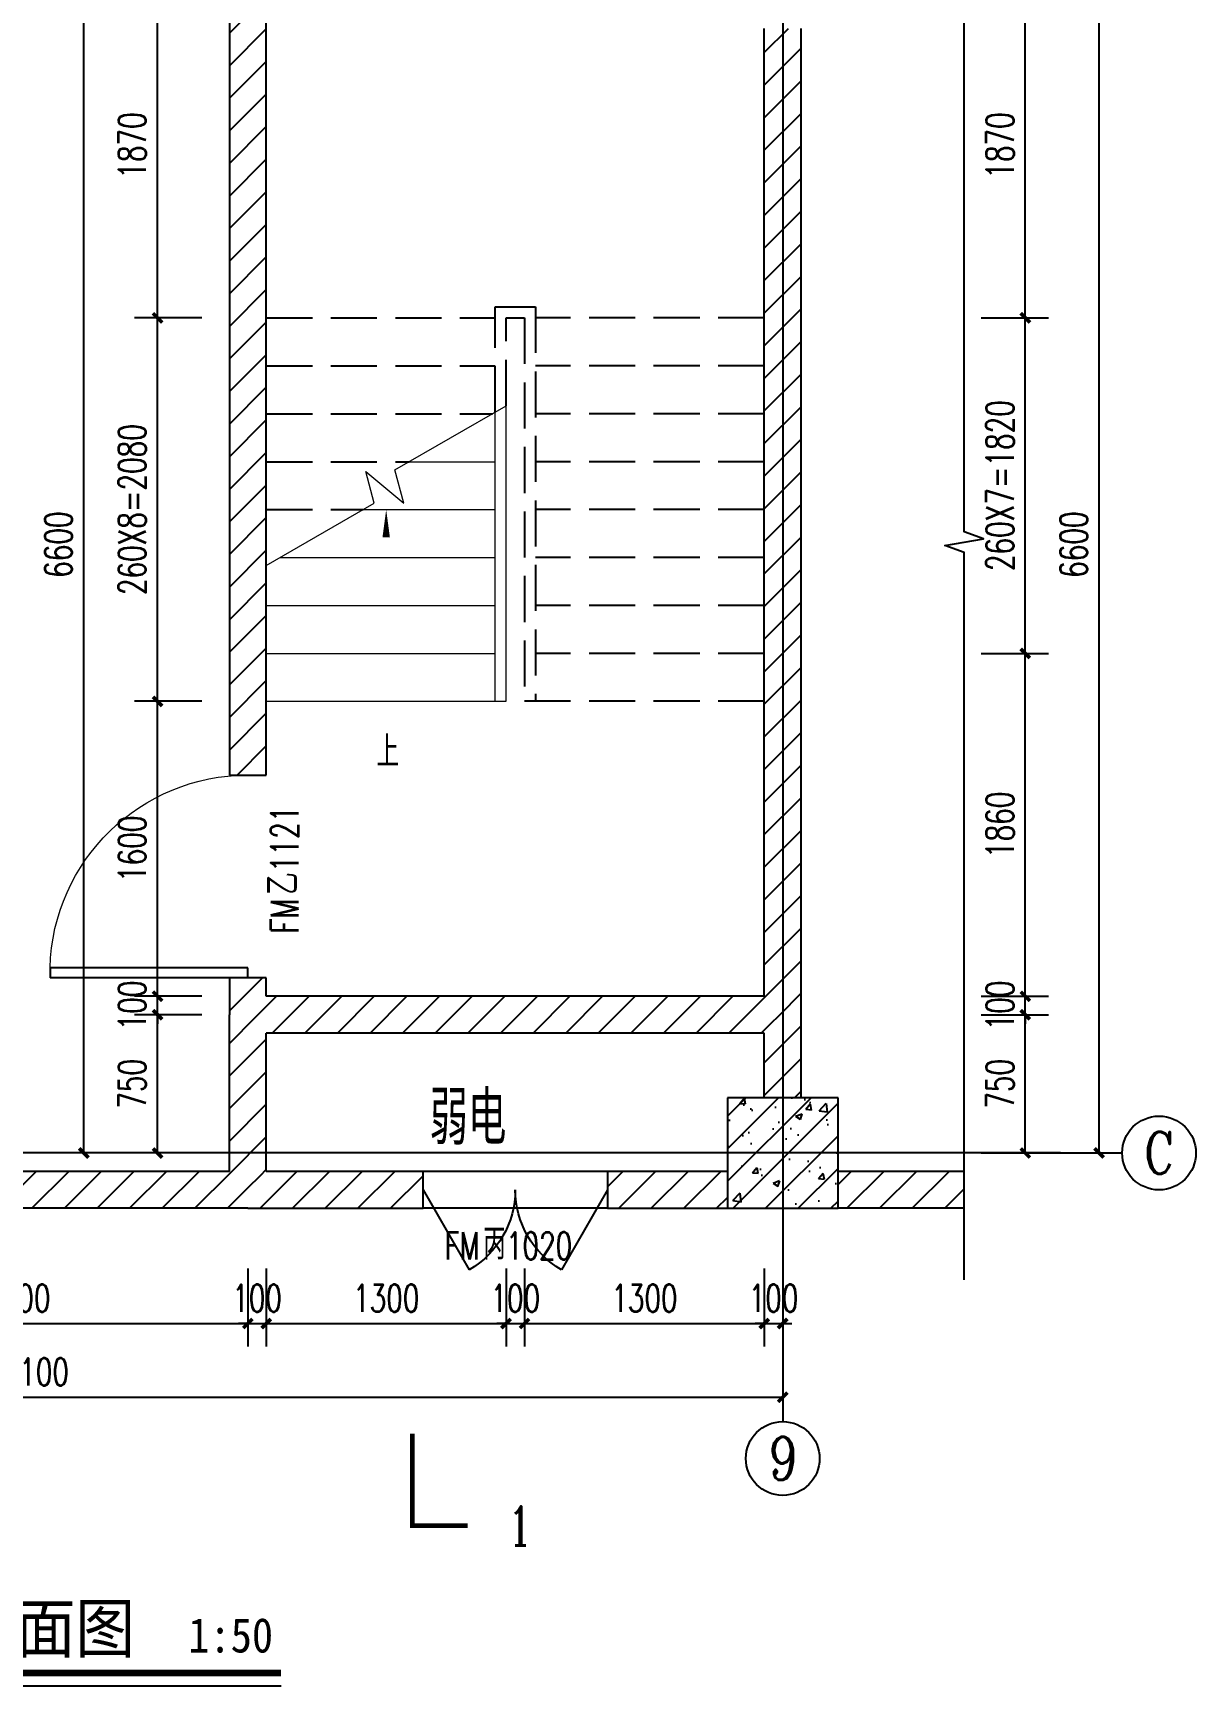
# Model space of a CAD drawing. Extents: x 1738711 to 2346805, y 1189731 to 2516152.
# Drawn here: x 1994333 to 2000637, y 1383536 to 1392502 of the extents above; entities that cross this region are included whole.
import ezdxf
from ezdxf.enums import TextEntityAlignment as Align

# ---------------------------------------------------------------- set-up
doc = ezdxf.new("R2010")
doc.units = 0
doc.header["$LTSCALE"] = 1000
doc.header["$MEASUREMENT"] = 0
doc.linetypes.add('DASH', pattern=[0.35, 0.25, -0.1])
doc.linetypes.add('复件 140224通州运河二期售楼部条件图_t3$0$X-ME SHAFT SH$0$X-B2$0$WATER_LINE', pattern=[0])
for name, color, linetype in [('AR-TEXT', 7, 'Continuous'), ('AXIS', 3, 'Continuous'), ('AXIS_TEXT', 7, 'Continuous'), ('COLUMN', 9, 'Continuous'), ('DIM_SYMB', 3, 'Continuous'), ('DOTE', 1, 'Continuous'), ('PUB_DIM', 3, 'Continuous'), ('PUB_HATCH', 8, 'Continuous'), ('PUB_TEXT', 7, 'Continuous'), ('WALL', 40, 'Continuous'), ('WINDOW', 144, 'Continuous'), ('WINDOW_TEXT', 7, 'Continuous'), ('看线', 8, 'Continuous')]:
    doc.layers.add(name, color=color, linetype=linetype)
doc.layers.add('STAIR', color=2, linetype='Continuous', lineweight=5)
doc.styles.add('_TCH_AXIS', font='COMPLEX', dxfattribs={"bigfont": 'GBCBIG'})
doc.styles.add('_TCH_DIM', font='SIMPLEX', dxfattribs={"bigfont": 'GBCBIG'})
doc.styles.add('_TCH_DIM_T3', font='SIMPLEX', dxfattribs={"width": 0.705882, "bigfont": 'GBCBIG'})
doc.styles.add('_TCH_LABEL', font='COMPLEX', dxfattribs={"bigfont": 'GBCBIG'})
doc.styles.add('_TCH_WINDOW', font='SIMPLEX', dxfattribs={"height": 3.5, "bigfont": 'GBCBIG'})
doc.styles.add('COMPLEX', font='COMPLEX')
doc.styles.get("Standard").update_dxf_attribs({"font": 'gbenor.shx', "bigfont": 'gbcbig.shx'})
doc.styles.add('黑体', font='simhei_0.ttf', dxfattribs={"width": 0.9})
doc.dimstyles.new('_TCH_ARCH&&50', dxfattribs={"dimtxt": 148.75, "dimasz": 50, "dimexe": 125, "dimexo": 150, "dimgap": 63.125, "dimtad": 1, "dimdec": 0, "dimzin": 0, "dimdsep": 46, "dimtxsty": '_TCH_DIM_T3', "dimblk": 'ARCHTICK', "dimcen": 0.09, "dimclrt": 7, "dimazin": 2, "dimtfac": 1, "dimtdec": 0, "dimtix": 1, "dimtmove": 2, "dimatfit": 3, "dimfxl": 50, "dimtolj": 1, "dimtzin": 0, "dimarcsym": 0})
pattern_1 = [(45, (0, 89.76), (-88.388383, 88.388383), [])]

# ---------------------------------------------------------------- blocks, each defined once
blk = doc.blocks.new('_ArchTick')
at = {"color": 0, "linetype": 'ByBlock', "const_width": 0.4}
blk.add_lwpolyline([(-0.5, -0.5), (0.5, 0.5)], dxfattribs=at)
blk = doc.blocks.new('*D1735')
at = {"layer": 'Defpoints', "color": 0, "transparency": 16777216}
for p in [(1994607.8, 1393026.7), (1994997.2, 1393026.7), (1994997.2, 1386426.7)]:
    blk.add_point(p, dxfattribs=at)
at = {"layer": 'PUB_DIM', "color": 0, "lineweight": -2, "transparency": 16777216}
for p, q in [((1994847.2, 1393026.7), (1994482.8, 1393026.7)), ((1994607.8, 1386426.7), (1994607.8, 1393026.7)), ((1994847.2, 1386426.7), (1994482.8, 1386426.7))]:
    blk.add_line(p, q, dxfattribs=at)
at = {"layer": 'PUB_DIM', "color": 0, "lineweight": -2, "transparency": 16777216, "xscale": 50, "yscale": 50, "zscale": 50}
for p, rotation in [((1994607.8, 1393026.7), 90), ((1994607.8, 1386426.7), 270)]:
    blk.add_blockref('_ArchTick', p, dxfattribs=dict(at, rotation=rotation))
at = {"layer": 'PUB_DIM', "color": 7, "transparency": 16777216, "insert": (1994470.3, 1389726.7), "char_height": 148.75, "attachment_point": 5, "rotation": 90, "style": '_TCH_DIM_T3'}
blk.add_mtext('\\A1;6600', dxfattribs=at)
blk = doc.blocks.new('*D1736')
at = {"layer": 'Defpoints', "color": 0, "transparency": 16777216}
for p in [(1995007.8, 1387176.7), (1995397.2, 1387176.7), (1995397.2, 1386426.7)]:
    blk.add_point(p, dxfattribs=at)
at = {"layer": 'PUB_DIM', "color": 0, "lineweight": -2, "transparency": 16777216}
for p, q in [((1995247.2, 1387176.7), (1994882.8, 1387176.7)), ((1995007.8, 1386426.7), (1995007.8, 1387176.7)), ((1995247.2, 1386426.7), (1994882.8, 1386426.7))]:
    blk.add_line(p, q, dxfattribs=at)
at = {"layer": 'PUB_DIM', "color": 0, "lineweight": -2, "transparency": 16777216, "xscale": 50, "yscale": 50, "zscale": 50}
for p, rotation in [((1995007.8, 1387176.7), 90), ((1995007.8, 1386426.7), 270)]:
    blk.add_blockref('_ArchTick', p, dxfattribs=dict(at, rotation=rotation))
at = {"layer": 'PUB_DIM', "color": 7, "transparency": 16777216, "insert": (1994870.3, 1386801.7), "char_height": 148.75, "attachment_point": 5, "rotation": 90, "style": '_TCH_DIM_T3'}
blk.add_mtext('\\A1;750', dxfattribs=at)
blk = doc.blocks.new('*D1737')
at = {"layer": 'Defpoints', "color": 0, "transparency": 16777216}
for p in [(1995007.8, 1387276.7), (1995397.2, 1387276.7), (1995397.2, 1387176.7)]:
    blk.add_point(p, dxfattribs=at)
at = {"layer": 'PUB_DIM', "color": 0, "lineweight": -2, "transparency": 16777216}
for p, q in [((1995007.8, 1387276.7), (1995007.8, 1387326.7)), ((1995247.2, 1387276.7), (1994882.8, 1387276.7)), ((1995007.8, 1387176.7), (1995007.8, 1387276.7)), ((1995247.2, 1387176.7), (1994882.8, 1387176.7)), ((1995007.8, 1387176.7), (1995007.8, 1387126.7))]:
    blk.add_line(p, q, dxfattribs=at)
at = {"layer": 'PUB_DIM', "color": 0, "lineweight": -2, "transparency": 16777216, "xscale": 50, "yscale": 50, "zscale": 50}
for p, rotation in [((1995007.8, 1387276.7), 270), ((1995007.8, 1387176.7), 90)]:
    blk.add_blockref('_ArchTick', p, dxfattribs=dict(at, rotation=rotation))
at = {"layer": 'PUB_DIM', "color": 7, "transparency": 16777216, "insert": (1994870.3, 1387226.7), "char_height": 148.75, "attachment_point": 5, "rotation": 90, "style": '_TCH_DIM_T3'}
blk.add_mtext('\\A1;100', dxfattribs=at)
blk = doc.blocks.new('*D1738')
at = {"layer": 'Defpoints', "color": 0, "transparency": 16777216}
for p in [(1995007.8, 1388876.7), (1995397.2, 1388876.7), (1995397.2, 1387276.7)]:
    blk.add_point(p, dxfattribs=at)
at = {"layer": 'PUB_DIM', "color": 0, "lineweight": -2, "transparency": 16777216}
for p, q in [((1995247.2, 1388876.7), (1994882.8, 1388876.7)), ((1995007.8, 1387276.7), (1995007.8, 1388876.7)), ((1995247.2, 1387276.7), (1994882.8, 1387276.7))]:
    blk.add_line(p, q, dxfattribs=at)
at = {"layer": 'PUB_DIM', "color": 0, "lineweight": -2, "transparency": 16777216, "xscale": 50, "yscale": 50, "zscale": 50}
for p, rotation in [((1995007.8, 1388876.7), 90), ((1995007.8, 1387276.7), 270)]:
    blk.add_blockref('_ArchTick', p, dxfattribs=dict(at, rotation=rotation))
at = {"layer": 'PUB_DIM', "color": 7, "transparency": 16777216, "insert": (1994870.3, 1388076.7), "char_height": 148.75, "attachment_point": 5, "rotation": 90, "style": '_TCH_DIM_T3'}
blk.add_mtext('\\A1;1600', dxfattribs=at)
blk = doc.blocks.new('*D1739')
at = {"layer": 'Defpoints', "color": 0, "transparency": 16777216}
for p in [(1995007.8, 1390956.7), (1995397.2, 1390956.7), (1995397.2, 1388876.7)]:
    blk.add_point(p, dxfattribs=at)
at = {"layer": 'PUB_DIM', "color": 0, "lineweight": -2, "transparency": 16777216}
for p, q in [((1995247.2, 1390956.7), (1994882.8, 1390956.7)), ((1995007.8, 1388876.7), (1995007.8, 1390956.7)), ((1995247.2, 1388876.7), (1994882.8, 1388876.7))]:
    blk.add_line(p, q, dxfattribs=at)
at = {"layer": 'PUB_DIM', "color": 0, "lineweight": -2, "transparency": 16777216, "xscale": 50, "yscale": 50, "zscale": 50}
for p, rotation in [((1995007.8, 1390956.7), 90), ((1995007.8, 1388876.7), 270)]:
    blk.add_blockref('_ArchTick', p, dxfattribs=dict(at, rotation=rotation))
at = {"layer": 'PUB_DIM', "color": 7, "transparency": 16777216, "insert": (1994870.3, 1389916.7), "char_height": 148.75, "attachment_point": 5, "rotation": 90, "style": '_TCH_DIM_T3'}
blk.add_mtext('\\A1;260X8=2080', dxfattribs=at)
blk = doc.blocks.new('*D1740')
at = {"layer": 'Defpoints', "color": 0, "transparency": 16777216}
for p in [(1995007.8, 1392826.7), (1995397.2, 1392826.7), (1995397.2, 1390956.7)]:
    blk.add_point(p, dxfattribs=at)
at = {"layer": 'PUB_DIM', "color": 0, "lineweight": -2, "transparency": 16777216}
for p, q in [((1995247.2, 1392826.7), (1994882.8, 1392826.7)), ((1995007.8, 1390956.7), (1995007.8, 1392826.7)), ((1995247.2, 1390956.7), (1994882.8, 1390956.7))]:
    blk.add_line(p, q, dxfattribs=at)
at = {"layer": 'PUB_DIM', "color": 0, "lineweight": -2, "transparency": 16777216, "xscale": 50, "yscale": 50, "zscale": 50}
for p, rotation in [((1995007.8, 1392826.7), 90), ((1995007.8, 1390956.7), 270)]:
    blk.add_blockref('_ArchTick', p, dxfattribs=dict(at, rotation=rotation))
at = {"layer": 'PUB_DIM', "color": 7, "transparency": 16777216, "insert": (1994870.3, 1391891.7), "char_height": 148.75, "attachment_point": 5, "rotation": 90, "style": '_TCH_DIM_T3'}
blk.add_mtext('\\A1;1870', dxfattribs=at)
blk = doc.blocks.new('*D1742')
at = {"layer": 'Defpoints', "color": 0, "transparency": 16777216}
for p in [(1999723, 1393026.7), (2000112.4, 1393026.7), (1999723, 1386426.7)]:
    blk.add_point(p, dxfattribs=at)
at = {"layer": 'PUB_DIM', "color": 0, "lineweight": -2, "transparency": 16777216}
for p, q in [((1999873, 1393026.7), (2000237.4, 1393026.7)), ((2000112.4, 1386426.7), (2000112.4, 1393026.7)), ((1999873, 1386426.7), (2000237.4, 1386426.7))]:
    blk.add_line(p, q, dxfattribs=at)
at = {"layer": 'PUB_DIM', "color": 0, "lineweight": -2, "transparency": 16777216, "xscale": 50, "yscale": 50, "zscale": 50}
for p, rotation in [((2000112.4, 1393026.7), 90), ((2000112.4, 1386426.7), 270)]:
    blk.add_blockref('_ArchTick', p, dxfattribs=dict(at, rotation=rotation))
at = {"layer": 'PUB_DIM', "color": 7, "transparency": 16777216, "insert": (1999974.9, 1389726.7), "char_height": 148.75, "attachment_point": 5, "rotation": 90, "style": '_TCH_DIM_T3'}
blk.add_mtext('\\A1;6600', dxfattribs=at)
blk = doc.blocks.new('*D1743')
at = {"layer": 'Defpoints', "color": 0, "transparency": 16777216}
for p in [(1999323, 1387176.7), (1999712.4, 1387176.7), (1999323, 1386426.7)]:
    blk.add_point(p, dxfattribs=at)
at = {"layer": 'PUB_DIM', "color": 0, "lineweight": -2, "transparency": 16777216}
for p, q in [((1999473, 1387176.7), (1999837.4, 1387176.7)), ((1999712.4, 1386426.7), (1999712.4, 1387176.7)), ((1999473, 1386426.7), (1999837.4, 1386426.7))]:
    blk.add_line(p, q, dxfattribs=at)
at = {"layer": 'PUB_DIM', "color": 0, "lineweight": -2, "transparency": 16777216, "xscale": 50, "yscale": 50, "zscale": 50}
for p, rotation in [((1999712.4, 1387176.7), 90), ((1999712.4, 1386426.7), 270)]:
    blk.add_blockref('_ArchTick', p, dxfattribs=dict(at, rotation=rotation))
at = {"layer": 'PUB_DIM', "color": 7, "transparency": 16777216, "insert": (1999574.9, 1386801.7), "char_height": 148.75, "attachment_point": 5, "rotation": 90, "style": '_TCH_DIM_T3'}
blk.add_mtext('\\A1;750', dxfattribs=at)
blk = doc.blocks.new('*D1744')
at = {"layer": 'Defpoints', "color": 0, "transparency": 16777216}
for p in [(1999323, 1387276.7), (1999712.4, 1387276.7), (1999323, 1387176.7)]:
    blk.add_point(p, dxfattribs=at)
at = {"layer": 'PUB_DIM', "color": 0, "lineweight": -2, "transparency": 16777216}
for p, q in [((1999712.4, 1387276.7), (1999712.4, 1387326.7)), ((1999473, 1387276.7), (1999837.4, 1387276.7)), ((1999712.4, 1387176.7), (1999712.4, 1387276.7)), ((1999473, 1387176.7), (1999837.4, 1387176.7)), ((1999712.4, 1387176.7), (1999712.4, 1387126.7))]:
    blk.add_line(p, q, dxfattribs=at)
at = {"layer": 'PUB_DIM', "color": 0, "lineweight": -2, "transparency": 16777216, "xscale": 50, "yscale": 50, "zscale": 50}
for p, rotation in [((1999712.4, 1387276.7), 270), ((1999712.4, 1387176.7), 90)]:
    blk.add_blockref('_ArchTick', p, dxfattribs=dict(at, rotation=rotation))
at = {"layer": 'PUB_DIM', "color": 7, "transparency": 16777216, "insert": (1999574.9, 1387226.7), "char_height": 148.75, "attachment_point": 5, "rotation": 90, "style": '_TCH_DIM_T3'}
blk.add_mtext('\\A1;100', dxfattribs=at)
blk = doc.blocks.new('*D1745')
at = {"layer": 'Defpoints', "color": 0, "transparency": 16777216}
for p in [(1999323, 1389136.7), (1999712.4, 1389136.7), (1999323, 1387276.7)]:
    blk.add_point(p, dxfattribs=at)
at = {"layer": 'PUB_DIM', "color": 0, "lineweight": -2, "transparency": 16777216}
for p, q in [((1999473, 1389136.7), (1999837.4, 1389136.7)), ((1999712.4, 1387276.7), (1999712.4, 1389136.7)), ((1999473, 1387276.7), (1999837.4, 1387276.7))]:
    blk.add_line(p, q, dxfattribs=at)
at = {"layer": 'PUB_DIM', "color": 0, "lineweight": -2, "transparency": 16777216, "xscale": 50, "yscale": 50, "zscale": 50}
for p, rotation in [((1999712.4, 1389136.7), 90), ((1999712.4, 1387276.7), 270)]:
    blk.add_blockref('_ArchTick', p, dxfattribs=dict(at, rotation=rotation))
at = {"layer": 'PUB_DIM', "color": 7, "transparency": 16777216, "insert": (1999574.9, 1388206.7), "char_height": 148.75, "attachment_point": 5, "rotation": 90, "style": '_TCH_DIM_T3'}
blk.add_mtext('\\A1;1860', dxfattribs=at)
blk = doc.blocks.new('*D1746')
at = {"layer": 'Defpoints', "color": 0, "transparency": 16777216}
for p in [(1999323, 1390956.7), (1999712.4, 1390956.7), (1999323, 1389136.7)]:
    blk.add_point(p, dxfattribs=at)
at = {"layer": 'PUB_DIM', "color": 0, "lineweight": -2, "transparency": 16777216}
for p, q in [((1999473, 1390956.7), (1999837.4, 1390956.7)), ((1999712.4, 1389136.7), (1999712.4, 1390956.7)), ((1999473, 1389136.7), (1999837.4, 1389136.7))]:
    blk.add_line(p, q, dxfattribs=at)
at = {"layer": 'PUB_DIM', "color": 0, "lineweight": -2, "transparency": 16777216, "xscale": 50, "yscale": 50, "zscale": 50}
for p, rotation in [((1999712.4, 1390956.7), 90), ((1999712.4, 1389136.7), 270)]:
    blk.add_blockref('_ArchTick', p, dxfattribs=dict(at, rotation=rotation))
at = {"layer": 'PUB_DIM', "color": 7, "transparency": 16777216, "insert": (1999574.9, 1390046.7), "char_height": 148.75, "attachment_point": 5, "rotation": 90, "style": '_TCH_DIM_T3'}
blk.add_mtext('\\A1;260X7=1820', dxfattribs=at)
blk = doc.blocks.new('*D1747')
at = {"layer": 'Defpoints', "color": 0, "transparency": 16777216}
for p in [(1999323, 1392826.7), (1999712.4, 1392826.7), (1999323, 1390956.7)]:
    blk.add_point(p, dxfattribs=at)
at = {"layer": 'PUB_DIM', "color": 0, "lineweight": -2, "transparency": 16777216}
for p, q in [((1999473, 1392826.7), (1999837.4, 1392826.7)), ((1999712.4, 1390956.7), (1999712.4, 1392826.7)), ((1999473, 1390956.7), (1999837.4, 1390956.7))]:
    blk.add_line(p, q, dxfattribs=at)
at = {"layer": 'PUB_DIM', "color": 0, "lineweight": -2, "transparency": 16777216, "xscale": 50, "yscale": 50, "zscale": 50}
for p, rotation in [((1999712.4, 1392826.7), 90), ((1999712.4, 1390956.7), 270)]:
    blk.add_blockref('_ArchTick', p, dxfattribs=dict(at, rotation=rotation))
at = {"layer": 'PUB_DIM', "color": 7, "transparency": 16777216, "insert": (1999574.9, 1391891.7), "char_height": 148.75, "attachment_point": 5, "rotation": 90, "style": '_TCH_DIM_T3'}
blk.add_mtext('\\A1;1870', dxfattribs=at)
blk = doc.blocks.new('*D1764')
at = {"layer": 'Defpoints', "color": 0, "transparency": 16777216}
for p in [(1990297.2, 1385550.2), (1998397.2, 1385550.2), (1998397.2, 1385101.6)]:
    blk.add_point(p, dxfattribs=at)
at = {"layer": 'PUB_DIM', "color": 0, "lineweight": -2, "transparency": 16777216}
for p, q in [((1990297.2, 1385400.2), (1990297.2, 1384976.6)), ((1998397.2, 1385400.2), (1998397.2, 1384976.6)), ((1990297.2, 1385101.6), (1998397.2, 1385101.6))]:
    blk.add_line(p, q, dxfattribs=at)
at = {"layer": 'PUB_DIM', "color": 0, "lineweight": -2, "transparency": 16777216, "xscale": 50, "yscale": 50, "zscale": 50, "rotation": 180}
blk.add_blockref('_ArchTick', (1990297.2, 1385101.6), dxfattribs=at)
at = {"layer": 'PUB_DIM', "color": 0, "lineweight": -2, "transparency": 16777216, "xscale": 50, "yscale": 50, "zscale": 50}
blk.add_blockref('_ArchTick', (1998397.2, 1385101.6), dxfattribs=at)
at = {"layer": 'PUB_DIM', "color": 7, "transparency": 16777216, "insert": (1994347.2, 1385239.1), "char_height": 148.75, "attachment_point": 5, "style": '_TCH_DIM_T3'}
blk.add_mtext('\\A1;8100', dxfattribs=at)
blk = doc.blocks.new('*D1768')
at = {"layer": 'Defpoints', "color": 0, "transparency": 16777216}
for p in [(1992997.2, 1385950.2), (1995497.2, 1385950.2), (1995497.2, 1385501.6)]:
    blk.add_point(p, dxfattribs=at)
at = {"layer": 'PUB_DIM', "color": 0, "lineweight": -2, "transparency": 16777216}
for p, q in [((1992997.2, 1385800.2), (1992997.2, 1385376.6)), ((1995497.2, 1385800.2), (1995497.2, 1385376.6)), ((1992997.2, 1385501.6), (1995497.2, 1385501.6))]:
    blk.add_line(p, q, dxfattribs=at)
at = {"layer": 'PUB_DIM', "color": 0, "lineweight": -2, "transparency": 16777216, "xscale": 50, "yscale": 50, "zscale": 50, "rotation": 180}
blk.add_blockref('_ArchTick', (1992997.2, 1385501.6), dxfattribs=at)
at = {"layer": 'PUB_DIM', "color": 0, "lineweight": -2, "transparency": 16777216, "xscale": 50, "yscale": 50, "zscale": 50}
blk.add_blockref('_ArchTick', (1995497.2, 1385501.6), dxfattribs=at)
at = {"layer": 'PUB_DIM', "color": 7, "transparency": 16777216, "insert": (1994247.2, 1385639.1), "char_height": 148.75, "attachment_point": 5, "style": '_TCH_DIM_T3'}
blk.add_mtext('\\A1;2500', dxfattribs=at)
blk = doc.blocks.new('*D1769')
at = {"layer": 'Defpoints', "color": 0, "transparency": 16777216}
for p in [(1995497.2, 1385950.2), (1995597.2, 1385950.2), (1995597.2, 1385501.6)]:
    blk.add_point(p, dxfattribs=at)
at = {"layer": 'PUB_DIM', "color": 0, "lineweight": -2, "transparency": 16777216}
for p, q in [((1995497.2, 1385800.2), (1995497.2, 1385376.6)), ((1995597.2, 1385800.2), (1995597.2, 1385376.6)), ((1995497.2, 1385501.6), (1995447.2, 1385501.6)), ((1995497.2, 1385501.6), (1995597.2, 1385501.6)), ((1995597.2, 1385501.6), (1995647.2, 1385501.6))]:
    blk.add_line(p, q, dxfattribs=at)
at = {"layer": 'PUB_DIM', "color": 0, "lineweight": -2, "transparency": 16777216, "xscale": 50, "yscale": 50, "zscale": 50}
blk.add_blockref('_ArchTick', (1995497.2, 1385501.6), dxfattribs=at)
at = {"layer": 'PUB_DIM', "color": 0, "lineweight": -2, "transparency": 16777216, "xscale": 50, "yscale": 50, "zscale": 50, "rotation": 180}
blk.add_blockref('_ArchTick', (1995597.2, 1385501.6), dxfattribs=at)
at = {"layer": 'PUB_DIM', "color": 7, "transparency": 16777216, "insert": (1995547.2, 1385639.1), "char_height": 148.75, "attachment_point": 5, "style": '_TCH_DIM_T3'}
blk.add_mtext('\\A1;100', dxfattribs=at)
blk = doc.blocks.new('*D1770')
at = {"layer": 'Defpoints', "color": 0, "transparency": 16777216}
for p in [(1995597.2, 1385950.2), (1996897.2, 1385950.2), (1996897.2, 1385501.6)]:
    blk.add_point(p, dxfattribs=at)
at = {"layer": 'PUB_DIM', "color": 0, "lineweight": -2, "transparency": 16777216}
for p, q in [((1995597.2, 1385800.2), (1995597.2, 1385376.6)), ((1996897.2, 1385800.2), (1996897.2, 1385376.6)), ((1995597.2, 1385501.6), (1996897.2, 1385501.6))]:
    blk.add_line(p, q, dxfattribs=at)
at = {"layer": 'PUB_DIM', "color": 0, "lineweight": -2, "transparency": 16777216, "xscale": 50, "yscale": 50, "zscale": 50, "rotation": 180}
blk.add_blockref('_ArchTick', (1995597.2, 1385501.6), dxfattribs=at)
at = {"layer": 'PUB_DIM', "color": 0, "lineweight": -2, "transparency": 16777216, "xscale": 50, "yscale": 50, "zscale": 50}
blk.add_blockref('_ArchTick', (1996897.2, 1385501.6), dxfattribs=at)
at = {"layer": 'PUB_DIM', "color": 7, "transparency": 16777216, "insert": (1996247.2, 1385639.1), "char_height": 148.75, "attachment_point": 5, "style": '_TCH_DIM_T3'}
blk.add_mtext('\\A1;1300', dxfattribs=at)
blk = doc.blocks.new('*D1771')
at = {"layer": 'Defpoints', "color": 0, "transparency": 16777216}
for p in [(1996897.2, 1385950.2), (1996997.2, 1385950.2), (1996997.2, 1385501.6)]:
    blk.add_point(p, dxfattribs=at)
at = {"layer": 'PUB_DIM', "color": 0, "lineweight": -2, "transparency": 16777216}
for p, q in [((1996897.2, 1385800.2), (1996897.2, 1385376.6)), ((1996997.2, 1385800.2), (1996997.2, 1385376.6)), ((1996897.2, 1385501.6), (1996847.2, 1385501.6)), ((1996897.2, 1385501.6), (1996997.2, 1385501.6)), ((1996997.2, 1385501.6), (1997047.2, 1385501.6))]:
    blk.add_line(p, q, dxfattribs=at)
at = {"layer": 'PUB_DIM', "color": 0, "lineweight": -2, "transparency": 16777216, "xscale": 50, "yscale": 50, "zscale": 50}
blk.add_blockref('_ArchTick', (1996897.2, 1385501.6), dxfattribs=at)
at = {"layer": 'PUB_DIM', "color": 0, "lineweight": -2, "transparency": 16777216, "xscale": 50, "yscale": 50, "zscale": 50, "rotation": 180}
blk.add_blockref('_ArchTick', (1996997.2, 1385501.6), dxfattribs=at)
at = {"layer": 'PUB_DIM', "color": 7, "transparency": 16777216, "insert": (1996947.2, 1385639.1), "char_height": 148.75, "attachment_point": 5, "style": '_TCH_DIM_T3'}
blk.add_mtext('\\A1;100', dxfattribs=at)
blk = doc.blocks.new('*D1772')
at = {"layer": 'Defpoints', "color": 0, "transparency": 16777216}
for p in [(1996997.2, 1385950.2), (1998297.2, 1385950.2), (1998297.2, 1385501.6)]:
    blk.add_point(p, dxfattribs=at)
at = {"layer": 'PUB_DIM', "color": 0, "lineweight": -2, "transparency": 16777216}
for p, q in [((1996997.2, 1385800.2), (1996997.2, 1385376.6)), ((1998297.2, 1385800.2), (1998297.2, 1385376.6)), ((1996997.2, 1385501.6), (1998297.2, 1385501.6))]:
    blk.add_line(p, q, dxfattribs=at)
at = {"layer": 'PUB_DIM', "color": 0, "lineweight": -2, "transparency": 16777216, "xscale": 50, "yscale": 50, "zscale": 50, "rotation": 180}
blk.add_blockref('_ArchTick', (1996997.2, 1385501.6), dxfattribs=at)
at = {"layer": 'PUB_DIM', "color": 0, "lineweight": -2, "transparency": 16777216, "xscale": 50, "yscale": 50, "zscale": 50}
blk.add_blockref('_ArchTick', (1998297.2, 1385501.6), dxfattribs=at)
at = {"layer": 'PUB_DIM', "color": 7, "transparency": 16777216, "insert": (1997647.2, 1385639.1), "char_height": 148.75, "attachment_point": 5, "style": '_TCH_DIM_T3'}
blk.add_mtext('\\A1;1300', dxfattribs=at)
blk = doc.blocks.new('*D1773')
at = {"layer": 'Defpoints', "color": 0, "transparency": 16777216}
for p in [(1998297.2, 1385950.2), (1998397.2, 1385950.2), (1998397.2, 1385501.6)]:
    blk.add_point(p, dxfattribs=at)
at = {"layer": 'PUB_DIM', "color": 0, "lineweight": -2, "transparency": 16777216}
for p, q in [((1998297.2, 1385800.2), (1998297.2, 1385376.6)), ((1998397.2, 1385800.2), (1998397.2, 1385376.6)), ((1998297.2, 1385501.6), (1998247.2, 1385501.6)), ((1998297.2, 1385501.6), (1998397.2, 1385501.6)), ((1998397.2, 1385501.6), (1998447.2, 1385501.6))]:
    blk.add_line(p, q, dxfattribs=at)
at = {"layer": 'PUB_DIM', "color": 0, "lineweight": -2, "transparency": 16777216, "xscale": 50, "yscale": 50, "zscale": 50}
blk.add_blockref('_ArchTick', (1998297.2, 1385501.6), dxfattribs=at)
at = {"layer": 'PUB_DIM', "color": 0, "lineweight": -2, "transparency": 16777216, "xscale": 50, "yscale": 50, "zscale": 50, "rotation": 180}
blk.add_blockref('_ArchTick', (1998397.2, 1385501.6), dxfattribs=at)
at = {"layer": 'PUB_DIM', "color": 7, "transparency": 16777216, "insert": (1998347.2, 1385639.1), "char_height": 148.75, "attachment_point": 5, "style": '_TCH_DIM_T3'}
blk.add_mtext('\\A1;100', dxfattribs=at)
blk = doc.blocks.new('$DorLib2D$00000231')
at = {"color": 0}
for p, q in [((-0.5, 0), (-0.25, 0.433)), ((0.5, 0), (0.25, 0.433))]:
    blk.add_line(p, q, dxfattribs=at)
for centre, start, end in [((-0.5, 0), 0, 60), ((0.5, 0), 120, 180)]:
    blk.add_arc(centre, 0.5, start, end, dxfattribs=at)
blk = doc.blocks.new('$DorLib2D$00000001')
for p, q in [((0.45, 0.975), (0.5, 0.975)), ((0.45, 0), (0.45, 0.975)), ((0.5, 0), (0.5, 0.975)), ((0.5, 0), (0.45, 0))]:
    blk.add_line(p, q)
at = {"lineweight": 13}
blk.add_arc((0.475, 0), 0.975, 91.46928, 180, dxfattribs=at)
blk = doc.blocks.new('_AXISO')
blk.add_circle((0, 0), 0.5)
at = {"layer": 'AXIS_TEXT', "style": 'COMPLEX', "width": 1.041667}
blk.add_attdef('A', text='', height=0.56, dxfattribs=at).set_placement((-0.25, -0.28), (0.25, -0.28), align=Align.FIT)

msp = doc.modelspace()

# ---------------------------------------------------------------- hatches: boundary and pattern name
at = {"layer": 'PUB_HATCH'}
h = msp.add_hatch(dxfattribs=at)
h.set_pattern_fill('普通砖', color=256, scale=50, style=0)
h.set_pattern_definition(pattern_1)
h.paths.add_polyline_path([(1995397.2, 1393126.7), (1995397.2, 1388476.7), (1995597.2, 1388476.7), (1995597.2, 1392926.7)])
h = msp.add_hatch(dxfattribs=at)
h.set_pattern_fill('普通砖', color=256, scale=50, style=0)
h.set_pattern_definition(pattern_1)
h.paths.add_polyline_path([(1998497.2, 1392526.7), (1998297.2, 1392526.7), (1998297.2, 1389826.7), (1998497.2, 1389826.7)])
h = msp.add_hatch(dxfattribs=at)
h.set_pattern_fill('普通砖', color=256, scale=50, style=0)
h.set_pattern_definition(pattern_1)
h.paths.add_polyline_path([(1998363.8, 1387176.7), (1998497.2, 1387176.7), (1998497.2, 1389826.7), (1998297.2, 1389826.7), (1998297.2, 1387276.7)])
h = msp.add_hatch(dxfattribs=at)
h.set_pattern_fill('普通砖', color=256, scale=50, style=0)
h.set_pattern_definition(pattern_1)
h.paths.add_polyline_path([(1995597.2, 1387276.7), (1995597.2, 1387376.7), (1995397.2, 1387376.7), (1995397.2, 1387176.7), (1995530.5, 1387176.7)])
h = msp.add_hatch(dxfattribs=at)
h.set_pattern_fill('普通砖', color=256, scale=50, style=0)
h.set_pattern_definition(pattern_1)
h.paths.add_polyline_path([(1998363.8, 1387176.7), (1998297.2, 1387276.7), (1995597.2, 1387276.7), (1995530.5, 1387176.7), (1995597.2, 1387076.7), (1998297.2, 1387076.7)])
h = msp.add_hatch(dxfattribs=at)
h.set_pattern_fill('普通砖', color=256, scale=50, style=0)
h.set_pattern_definition(pattern_1)
h.paths.add_polyline_path([(1995497.2, 1386260), (1995597.2, 1386326.7), (1995597.2, 1387076.7), (1995530.5, 1387176.7), (1995397.2, 1387176.7), (1995397.2, 1386326.7)])
h = msp.add_hatch(dxfattribs=at)
h.set_pattern_fill('普通砖', color=256, scale=50, style=0)
h.set_pattern_definition(pattern_1)
h.paths.add_polyline_path([(1998297.2, 1386726.7), (1998497.2, 1386726.7), (1998497.2, 1387176.7), (1998363.8, 1387176.7), (1998297.2, 1387076.7)])
at = {"layer": 'PUB_HATCH', "linetype": '复件 140224通州运河二期售楼部条件图_t3$0$X-ME SHAFT SH$0$X-B2$0$WATER_LINE'}
h = msp.add_hatch(dxfattribs=at)
h.set_pattern_fill('钢筋混凝土', color=256, scale=50, style=0)
h.set_pattern_definition([(45, (0, 0), (-88.3883476, 88.3883476), []), (50, (0, 0), (358.63009, -31.376067), [37.5, -412.5]), (355, (0, 0), (-69.375667, 376.096067), [30, -330]), (100.4514, (29.9, -2.6), (289.25469, 344.71977), [31.870095, -350.571056]), (46.1842, (0, 100), (533.620524, -82.75951), [56.25, -618.75]), (96.6356, (44.47, 93.1), (467.33135, 487.05894), [47.80514, -525.8565]), (351.1842, (0, 100), (467.33097, 487.0593), [45, -495]), (21, (50, 75), (298.453526, -201.309445), [37.5, -412.5]), (326, (50, 75), (121.657666, 362.57502), [30, -330]), (71.4514, (74.87, 58.22), (420.111314, 161.26525), [31.870095, -350.571056]), (37.5, (0, 0), (6.0799277, 166.446927), [0, -326, 0, -335, 0, -331.25]), (7.5, (0, 0), (131.534769, 197.205856), [0, -191, 0, -318.5, 0, -126.25]), (327.5, (-111.5, 0), (266.911218, -11.277436), [0, -125, 0, -390, 0, -517.5]), (317.5, (-161.5, 0), (291.593085, 50.052491), [0, -162.5, 0, -259, 0, -367.5])])
h.paths.add_polyline_path([(1998097.2, 1386126.7), (1998697.2, 1386126.7), (1998697.2, 1386726.7), (1998097.2, 1386726.7)])
at = {"layer": 'PUB_HATCH'}
h = msp.add_hatch(dxfattribs=at)
h.set_pattern_fill('普通砖', color=256, scale=50, style=0)
h.set_pattern_definition(pattern_1)
h.paths.add_polyline_path([(1995497.2, 1386260), (1995397.2, 1386326.7), (1993097.2, 1386326.7), (1992997.2, 1386260), (1992997.2, 1386126.7), (1995497.2, 1386126.7)])
h = msp.add_hatch(dxfattribs=at)
h.set_pattern_fill('普通砖', color=256, scale=50, style=0)
h.set_pattern_definition(pattern_1)
h.paths.add_polyline_path([(1995497.2, 1386126.7), (1996447.2, 1386126.7), (1996447.2, 1386326.7), (1995597.2, 1386326.7), (1995497.2, 1386260)])
h = msp.add_hatch(dxfattribs=at)
h.set_pattern_fill('普通砖', color=256, scale=50, style=0)
h.set_pattern_definition(pattern_1)
h.paths.add_polyline_path([(1998097.2, 1386126.7), (1998097.2, 1386326.7), (1997447.2, 1386326.7), (1997447.2, 1386126.7)])
h = msp.add_hatch(dxfattribs=at)
h.set_pattern_fill('普通砖', color=256, scale=50, style=0)
h.set_pattern_definition(pattern_1)
h.paths.add_polyline_path([(1998697.2, 1386326.7), (1998697.2, 1386126.7), (1999381, 1386126.7), (1999381, 1386326.7)])

# ---------------------------------------------------------------- linework, layer by layer
at = {"layer": 'AXIS'}
for p, q in [((1999737.4, 1386426.7), (2000237.4, 1386426.7)), ((1998397.2, 1385469.6), (1998397.2, 1384969.6))]:
    msp.add_line(p, q, dxfattribs=at)
at = {"layer": 'COLUMN', "linetype": '复件 140224通州运河二期售楼部条件图_t3$0$X-ME SHAFT SH$0$X-B2$0$WATER_LINE'}
for p, q in [((1998697.2, 1386726.7), (1998097.2, 1386726.7)), ((1998097.2, 1386726.7), (1998097.2, 1386126.7)), ((1998697.2, 1386126.7), (1998697.2, 1386726.7)), ((1998097.2, 1386126.7), (1998697.2, 1386126.7))]:
    msp.add_line(p, q, dxfattribs=at)
at = {"layer": 'DIM_SYMB'}
for points in [[(1999381, 1385739.5), (1999381, 1389683.2), (1999276, 1389721.4), (1999486, 1389758.4), (1999381, 1389795.7), (1999381, 1393739.3)], [(1991945.8, 1383535.7), (1995677.1, 1383535.7)]]:
    msp.add_lwpolyline(points, dxfattribs=at)
msp.add_lwpolyline([(1996247.2, 1388746.7, 0, 0, 0), (1996247.2, 1389916.7, 0, 40, 0), (1996247.2, 1389766.7, 0, 0, 0)], format="xyseb", dxfattribs=at)
for points, const_width in [([(1996389.6, 1384904.4), (1996389.6, 1384404.4), (1996689.6, 1384404.4)], 25), ([(1991945.8, 1383605.7), (1995677.1, 1383605.7)], 35)]:
    msp.add_lwpolyline(points, dxfattribs=dict(at, const_width=const_width))
at = {"layer": 'DOTE'}
for p, q in [((1998397.2, 1394226.9), (1998397.2, 1385283.7)), ((1999903.6, 1386426.7), (1989281.3, 1386426.7))]:
    msp.add_line(p, q, dxfattribs=at)
at = {"layer": 'STAIR'}
for p, q in [((1996294.3, 1390131.6), (1996897.2, 1390479.7)), ((1996837.2, 1388876.7), (1996837.2, 1390445)), ((1996897.2, 1388876.7), (1996897.2, 1390479.7)), ((1996372.3, 1390176.7), (1996837.2, 1390176.7)), ((1996182.8, 1389951.8), (1996136.6, 1390124.1)), ((1996136.6, 1390124.1), (1996342.6, 1389951.2)), ((1996342.6, 1389951.2), (1996294.3, 1390131.6)), ((1995597.2, 1389613.7), (1996182.8, 1389951.8)), ((1996122, 1389916.7), (1996837.2, 1389916.7)), ((1995671.7, 1389656.7), (1996837.2, 1389656.7)), ((1995597.2, 1389396.7), (1996837.2, 1389396.7)), ((1995597.2, 1389136.7), (1996837.2, 1389136.7)), ((1995597.2, 1388876.7), (1996897.2, 1388876.7))]:
    msp.add_line(p, q, dxfattribs=at)
at = {"layer": 'WALL'}
for p, q in [((1995397.2, 1393126.7), (1995397.2, 1388476.7)), ((1995597.2, 1388476.7), (1995597.2, 1392926.7)), ((1998297.2, 1389826.7), (1998297.2, 1392526.7)), ((1998497.2, 1389826.7), (1998497.2, 1392526.7)), ((1998297.2, 1387276.7), (1998297.2, 1389826.7)), ((1998497.2, 1387176.7), (1998497.2, 1389826.7)), ((1995397.2, 1388476.7), (1995597.2, 1388476.7)), ((1995597.2, 1387376.7), (1995397.2, 1387376.7)), ((1995397.2, 1387376.7), (1995397.2, 1387176.7)), ((1995597.2, 1387276.7), (1995597.2, 1387376.7)), ((1998297.2, 1387276.7), (1995597.2, 1387276.7)), ((1995397.2, 1386326.7), (1995397.2, 1387176.7)), ((1998497.2, 1386726.7), (1998497.2, 1387176.7)), ((1995597.2, 1386326.7), (1995597.2, 1387076.7)), ((1998297.2, 1387076.7), (1995597.2, 1387076.7)), ((1998297.2, 1386726.7), (1998297.2, 1387076.7)), ((1995397.2, 1386326.7), (1993097.2, 1386326.7)), ((1996447.2, 1386326.7), (1995597.2, 1386326.7)), ((1996447.2, 1386126.7), (1996447.2, 1386326.7)), ((1998097.2, 1386326.7), (1997447.2, 1386326.7)), ((1997447.2, 1386326.7), (1997447.2, 1386126.7)), ((1999381, 1386326.7), (1998697.2, 1386326.7)), ((1999381, 1386126.7), (1999381, 1386326.7)), ((1995497.2, 1386126.7), (1992997.2, 1386126.7)), ((1995497.2, 1386126.7), (1996447.2, 1386126.7)), ((1997447.2, 1386126.7), (1998097.2, 1386126.7)), ((1999381, 1386126.7), (1998697.2, 1386126.7))]:
    msp.add_line(p, q, dxfattribs=at)
at = {"layer": 'WINDOW'}
for p, q in [((1997447.2, 1386326.7), (1996447.2, 1386326.7)), ((1997447.2, 1386126.7), (1996447.2, 1386126.7))]:
    msp.add_line(p, q, dxfattribs=at)
at = {"layer": '看线', "linetype": 'DASH'}
for p, q in [((1996837.2, 1390445), (1996837.2, 1391016.7)), ((1996837.2, 1391016.7), (1997057.2, 1391016.7)), ((1997057.2, 1391016.7), (1997057.2, 1388876.7)), ((1995597.2, 1390956.7), (1996837.2, 1390956.7)), ((1996897.2, 1390479.7), (1996897.2, 1390956.7)), ((1996897.2, 1390956.7), (1996997.2, 1390956.7)), ((1996997.2, 1390956.7), (1996997.2, 1388876.7)), ((1998297.2, 1390956.7), (1997057.2, 1390956.7)), ((1995597.2, 1390696.7), (1996837.2, 1390696.7)), ((1998297.2, 1390696.7), (1997057.2, 1390696.7)), ((1995597.2, 1390436.7), (1996822.7, 1390436.7)), ((1998297.2, 1390436.7), (1997057.2, 1390436.7)), ((1995597.2, 1390176.7), (1996372.3, 1390176.7)), ((1998297.2, 1390176.7), (1997057.2, 1390176.7)), ((1995597.2, 1389916.7), (1996122, 1389916.7)), ((1998297.2, 1389916.7), (1997057.2, 1389916.7)), ((1998297.2, 1389656.7), (1997057.2, 1389656.7)), ((1998297.2, 1389396.7), (1997057.2, 1389396.7)), ((1998297.2, 1389136.7), (1997057.2, 1389136.7)), ((1998297.2, 1388876.7), (1996997.2, 1388876.7))]:
    msp.add_line(p, q, dxfattribs=at)

# ---------------------------------------------------------------- block references
at = {"layer": 'AXIS'}
ref = msp.add_blockref('_AXISO', (2000437.4, 1386426.7), dxfattribs=dict(at, xscale=400, yscale=400, zscale=400))
ref.add_attrib('A', 'C', dxfattribs={"layer": 'AXIS_TEXT', "ltscale": 0.5, "height": 227.8, "style": '_TCH_AXIS'}).set_placement((2000356, 1386312.8), (2000518.8, 1386312.8), align=Align.FIT)
ref = msp.add_blockref('_AXISO', (1998397.2, 1384769.6), dxfattribs=dict(at, xscale=400, yscale=400, zscale=400))
ref.add_attrib('A', '9', dxfattribs={"layer": 'AXIS_TEXT', "ltscale": 0.5, "height": 233, "style": '_TCH_AXIS'}).set_placement((1998319.5, 1384653.1), (1998474.8, 1384653.1), align=Align.FIT)
at = {"layer": 'WINDOW'}
for name, p, xscale, yscale, zscale, rotation in [('$DorLib2D$00000001', (1995497.2, 1387926.7), -1100, 1100, -1100, 89.99999984016144), ('$DorLib2D$00000231', (1996947.2, 1386226.7), -1000, 1000, -1000, 179.9999998429397)]:
    msp.add_blockref(name, p, dxfattribs=dict(at, xscale=xscale, yscale=yscale, zscale=zscale, rotation=rotation))

# ---------------------------------------------------------------- texts
at = {"layer": 'AR-TEXT'}
msp.add_text('弱电', height=289.36, dxfattribs=at).set_placement((1996482, 1386472.2))
at = {"layer": 'PUB_TEXT', "color": 7, "style": '_TCH_DIM'}
msp.add_text('上', height=168.8, dxfattribs=at).set_placement((1996195.1, 1388519.2))
at = {"layer": 'PUB_TEXT', "color": 7}
for s, height, style, width, p in [('1', 212.5, '_TCH_LABEL', 0.705882, (1996907.5, 1384298.1)), ('楼梯一层平面图', 262.87, '黑体', 0.9, (1992626.3, 1383717.1)), ('1:50', 187.76, '黑体', 0.9, (1995174.3, 1383717.1))]:
    msp.add_text(s, height=height, dxfattribs=dict(at, style=style, width=width)).set_placement(p)
at = {"layer": 'WINDOW_TEXT', "style": '_TCH_WINDOW', "width": 0.705882}
for s, rotation, p in [('1121', 90, (1995771.3, 1387950.6)), ('FM', 90, (1995771.3, 1387617.7)), ('FM', 360, (1996563.3, 1385848.3)), ('1020', 360, (1996896.1, 1385848.3))]:
    msp.add_text(s, height=148.75, rotation=rotation, dxfattribs=at).set_placement(p)
at = {"layer": 'WINDOW_TEXT', "style": '_TCH_WINDOW'}
for s, rotation, p in [('乙', 90, (1995771.3, 1387827.7)), ('丙', 360, (1996773.3, 1385848.3))]:
    msp.add_text(s, height=168.8, rotation=rotation, dxfattribs=at).set_placement(p)

# ---------------------------------------------------------------- dimensions: what is measured, and where the dimension line sits
at = {"layer": 'PUB_DIM'}
for p1, p2, distance, picture, middle in [((1994997.2, 1386426.7), (1994997.2, 1393026.7), 389.4, '*D1735', (1994470.3, 1389726.7)), ((1999723, 1386426.7), (1999723, 1393026.7), -389.4, '*D1742', (1999974.9, 1389726.7)), ((1995397.2, 1390956.7), (1995397.2, 1392826.7), 389.4, '*D1740', (1994870.3, 1391891.7)), ((1999323, 1390956.7), (1999323, 1392826.7), -389.4, '*D1747', (1999574.9, 1391891.7)), ((1999323, 1387276.7), (1999323, 1389136.7), -389.4, '*D1745', (1999574.9, 1388206.7)), ((1995397.2, 1387276.7), (1995397.2, 1388876.7), 389.4, '*D1738', (1994870.3, 1388076.7)), ((1995397.2, 1387176.7), (1995397.2, 1387276.7), 389.4, '*D1737', (1994870.3, 1387226.7)), ((1999323, 1387176.7), (1999323, 1387276.7), -389.4, '*D1744', (1999574.9, 1387226.7)), ((1995397.2, 1386426.7), (1995397.2, 1387176.7), 389.4, '*D1736', (1994870.3, 1386801.7)), ((1999323, 1386426.7), (1999323, 1387176.7), -389.4, '*D1743', (1999574.9, 1386801.7)), ((1992997.2, 1385950.2), (1995497.2, 1385950.2), -448.6, '*D1768', (1994247.2, 1385639.1)), ((1995497.2, 1385950.2), (1995597.2, 1385950.2), -448.6, '*D1769', (1995547.2, 1385639.1)), ((1995597.2, 1385950.2), (1996897.2, 1385950.2), -448.6, '*D1770', (1996247.2, 1385639.1)), ((1996897.2, 1385950.2), (1996997.2, 1385950.2), -448.6, '*D1771', (1996947.2, 1385639.1)), ((1996997.2, 1385950.2), (1998297.2, 1385950.2), -448.6, '*D1772', (1997647.2, 1385639.1)), ((1998297.2, 1385950.2), (1998397.2, 1385950.2), -448.6, '*D1773', (1998347.2, 1385639.1)), ((1990297.2, 1385550.2), (1998397.2, 1385550.2), -448.6, '*D1764', (1994347.2, 1385239.1))]:
    dim = msp.add_aligned_dim(p1=p1, p2=p2, distance=distance, dimstyle='_TCH_ARCH&&50', dxfattribs=at)
    dim.commit()
    dim.dimension.update_dxf_attribs({"geometry": picture, "text_midpoint": middle})
for p1, p2, distance, text, picture, middle in [((1995397.2, 1388876.7), (1995397.2, 1390956.7), 389.4, '260X8=2080', '*D1739', (1994870.3, 1389916.7)), ((1999323, 1389136.7), (1999323, 1390956.7), -389.4, '260X7=1820', '*D1746', (1999574.9, 1390046.7))]:
    dim = msp.add_aligned_dim(p1=p1, p2=p2, distance=distance, text=text, dimstyle='_TCH_ARCH&&50', dxfattribs=at)
    dim.commit()
    dim.dimension.update_dxf_attribs({"geometry": picture, "text_midpoint": middle})

doc.saveas('drawing.dxf')
